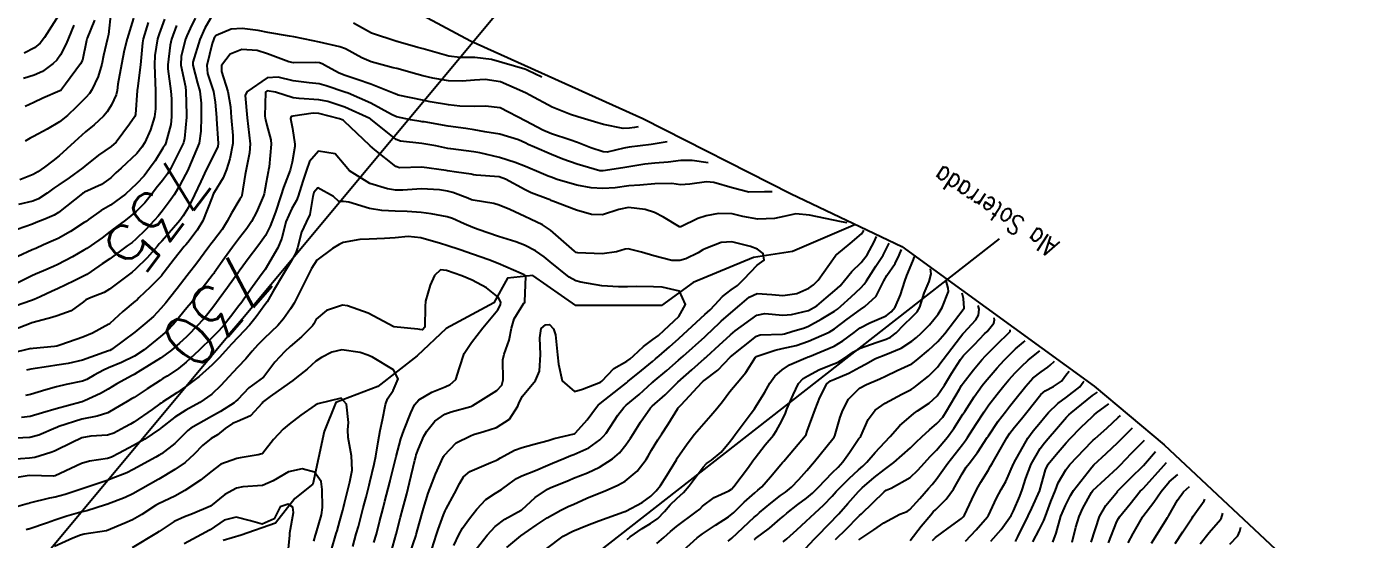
# Model space of a CAD drawing. Header units: metres. Extents: x 298520 to 308411, y 7433745 to 7450750.
# Drawn here: x 299905 to 300008.2, y 7449680.1 to 7449719.6 of the extents above; entities that cross this region are included whole.
import ezdxf
from ezdxf.enums import TextEntityAlignment as Align

# ---------------------------------------------------------------- set-up
doc = ezdxf.new("R2010")
doc.units = ezdxf.units.M
doc.header["$LTSCALE"] = 10
doc.linetypes.add('CONTINUO', pattern=[0])
for name, color, linetype in [('Area', 45, 'Continuous'), ('Cotas', 45, 'Continuous'), ('Curvas de Nivel 1m', 11, 'Continuous'), ('Curvas de Nivel 5m', 15, 'Continuous'), ('Hidrografia', 140, 'Continuous'), ('TEXTO', 45, 'Continuous')]:
    doc.layers.add(name, color=color, linetype=linetype)
doc.styles.add('ROMANS', font='romans', dxfattribs={"height": 0.2})
doc.styles.add('Style-STANDARD', font='STANDARD.shx')

msp = doc.modelspace()

# ---------------------------------------------------------------- linework, layer by layer
at = {"layer": 'Area'}
msp.add_polyline3d([(299925.97, 7449725.66, 736.44), (299939.26, 7449718.55, 741.74), (299952.55, 7449712.56, 744.9), (299964.01, 7449706.74, 734.76), (299972.55, 7449702.67, 735.98), (299975.01, 7449700.9, 735.2), (299987.42, 7449691.89, 755.07), (299992.81, 7449687.36, 762.18), (300003.03, 7449677.79, 767.93), (300012.79, 7449670.32, 768.56)], dxfattribs=at)
at = {"layer": 'Curvas de Nivel 1m', "flags": 128}
for points, elevation in [([(299911.49, 7449720.73), (299911.31, 7449719.04), (299911.24, 7449718.73), (299910.92, 7449717.41), (299910.78, 7449716.74), (299910.52, 7449715.79), (299910.02, 7449714.75), (299909.83, 7449714.48), (299909.55, 7449714.17), (299908.84, 7449713.46), (299908.13, 7449712.77), (299907.53, 7449712.29), (299906.58, 7449711.73), (299905.52, 7449711.17), (299905.27, 7449711.04), (299904.87, 7449710.81)], 742), ([(299919.38, 7449720.63), (299918.74, 7449719.51), (299918.37, 7449718.65), (299917.83, 7449716.9), (299917.82, 7449716.66), (299918.19, 7449715.27), (299918.35, 7449714.65), (299918.46, 7449713.74), (299918.46, 7449712.65), (299918.44, 7449711.56), (299918.3, 7449710.65), (299917.49, 7449708.69), (299917.48, 7449708.67), (299916.8, 7449707.34), (299916.38, 7449706.67), (299916, 7449706.13), (299915.45, 7449705.4), (299915.13, 7449705), (299914.86, 7449704.69), (299914.17, 7449703.95), (299913.42, 7449703.23), (299913.13, 7449702.99), (299912.76, 7449702.71), (299911.4, 7449701.72), (299910.82, 7449701.32), (299909.98, 7449700.74), (299909.63, 7449700.51), (299909.39, 7449700.38), (299908.65, 7449700.03), (299907.38, 7449699.41), (299906.95, 7449699.21), (299906.03, 7449698.79), (299905.58, 7449698.59), (299905.37, 7449698.51), (299904.11, 7449698.06)], 736), ([(299915.63, 7449720.22), (299915.21, 7449719.09), (299915.1, 7449718.69), (299914.88, 7449717.4), (299914.85, 7449716.69), (299914.92, 7449715.33), (299914.94, 7449714.69), (299914.93, 7449713.3), (299914.86, 7449712.69), (299914.55, 7449711.67), (299914.1, 7449710.69), (299913.88, 7449710.33), (299913.5, 7449709.85), (299912.29, 7449708.72), (299911.87, 7449708.35), (299911.48, 7449707.98), (299910.76, 7449707.45), (299909.46, 7449706.86), (299909.4, 7449706.82), (299909.3, 7449706.75), (299907.45, 7449705.3), (299907.12, 7449705.1), (299906.4, 7449704.79), (299905.73, 7449704.51), (299905.44, 7449704.4), (299904.25, 7449703.99)], 739), ([(299916.57, 7449719.72), (299916.18, 7449718.67), (299916.07, 7449718.21), (299915.88, 7449716.68), (299915.89, 7449716.37), (299916.13, 7449714.67), (299916.17, 7449714.06), (299916.18, 7449712.67), (299916.12, 7449712.09), (299915.73, 7449710.68), (299915.67, 7449710.52), (299915.51, 7449710.25), (299914.9, 7449709.29), (299914.48, 7449708.69), (299914.05, 7449708.13), (299913.47, 7449707.5), (299913.07, 7449707.11), (299912.62, 7449706.71), (299911.45, 7449705.86), (299910.75, 7449705.44), (299909.76, 7449704.75), (299909.58, 7449704.61), (299909.44, 7449704.51), (299908.37, 7449703.82), (299907.42, 7449703.29), (299907.07, 7449703.13), (299906.3, 7449702.79), (299905.69, 7449702.52), (299905.41, 7449702.41), (299904.3, 7449701.91)], 738), ([(299917.99, 7449720.29), (299917.62, 7449719.5), (299917.35, 7449718.92), (299917.26, 7449718.66), (299916.91, 7449717.35), (299916.89, 7449716.67), (299917.24, 7449714.99), (299917.29, 7449714.66), (299917.34, 7449712.86), (299917.33, 7449712.66), (299917.18, 7449711), (299917.09, 7449710.66), (299916.57, 7449709.6), (299916.09, 7449708.67), (299915.87, 7449708.29), (299915.48, 7449707.76), (299915, 7449707.16), (299914.62, 7449706.69), (299914.1, 7449706.05), (299913.45, 7449705.38), (299912.62, 7449704.71), (299911.95, 7449704.21), (299911.43, 7449703.82), (299910.81, 7449703.35), (299909.96, 7449702.74), (299909.64, 7449702.52), (299909.41, 7449702.38), (299908.52, 7449701.88), (299907.4, 7449701.28), (299907.06, 7449701.12), (299906.28, 7449700.79), (299905.66, 7449700.53), (299905.39, 7449700.41), (299904.32, 7449699.87)], 737), ([(299913.23, 7449720.3), (299912.74, 7449718.71), (299912.52, 7449717.79), (299912.32, 7449716.72), (299912.04, 7449715.2), (299911.98, 7449714.72), (299911.9, 7449714.38), (299911.55, 7449713.61), (299911.2, 7449713.07), (299910.92, 7449712.74), (299910.19, 7449712.07), (299909.52, 7449711.52), (299908.68, 7449710.76), (299907.5, 7449709.68), (299907, 7449709.28), (299906.36, 7449708.79), (299905.84, 7449708.44), (299905.48, 7449708.23), (299904.47, 7449707.82)], 741), ([(299908.63, 7449719.75), (299908.23, 7449718.76), (299908.05, 7449718.32), (299907.59, 7449717.46), (299907.31, 7449717.06), (299907.03, 7449716.79), (299906.2, 7449716.17), (299905.57, 7449715.9), (299904.75, 7449715.63)], 744), ([(299910.22, 7449720.15), (299909.65, 7449718.75), (299909.64, 7449718.72), (299909.61, 7449718.56), (299909.29, 7449717.06), (299909.15, 7449716.76), (299907.98, 7449715.19), (299907.67, 7449714.78), (299907.62, 7449714.72), (299907.56, 7449714.68), (299906.24, 7449714.11), (299905.55, 7449713.78), (299904.88, 7449713.47)], 743), ([(299944.77, 7449715.74), (299943.68, 7449716.25), (299943.58, 7449716.3), (299943.45, 7449716.35), (299940.87, 7449717.1), (299939.59, 7449717.26), (299938.44, 7449717.25), (299937.59, 7449717.37), (299936.32, 7449717.71), (299935.6, 7449717.92), (299935.19, 7449718.03), (299933.68, 7449718.47), (299933.6, 7449718.49), (299933.58, 7449718.5), (299931.61, 7449719.14), (299930.22, 7449719.91)], 736), ([(299954.45, 7449710.74), (299953.21, 7449710.54), (299951.51, 7449710.33), (299951.1, 7449710.26), (299949.82, 7449709.96), (299949.51, 7449709.97), (299948.54, 7449710.29), (299947.52, 7449710.7), (299946.93, 7449710.9), (299945.52, 7449711.36), (299944.85, 7449711.65), (299943.53, 7449712.35), (299941.55, 7449713.38), (299940.42, 7449713.51), (299939.55, 7449713.48), (299938.44, 7449713.51), (299937.55, 7449713.61), (299936.15, 7449713.84), (299935.56, 7449713.96), (299933.67, 7449714.36), (299933.56, 7449714.39), (299933.37, 7449714.47), (299931.57, 7449715.2), (299930.51, 7449715.57), (299929.58, 7449715.88), (299929.12, 7449716.06), (299928.22, 7449716.53), (299927.81, 7449716.77), (299927.59, 7449716.85), (299927.26, 7449716.87), (299925.59, 7449716.85), (299925.23, 7449716.92), (299923.59, 7449717.55), (299922.79, 7449717.79), (299921.6, 7449717.88), (299920.7, 7449717.51), (299920.03, 7449716.63), (299920.04, 7449716.17), (299920.51, 7449714.62), (299920.72, 7449713.44), (299920.78, 7449712.62), (299920.9, 7449711.24), (299920.9, 7449710.62), (299920.68, 7449709.44), (299920.42, 7449708.62), (299920.15, 7449707.96), (299919.47, 7449706.83), (299919.39, 7449706.7), (299919.36, 7449706.63), (299919.3, 7449706.47), (299918.6, 7449704.64), (299918.16, 7449703.92), (299917.42, 7449702.98), (299917.27, 7449702.81), (299917.15, 7449702.66), (299916.37, 7449701.7), (299915.6, 7449700.68), (299915.51, 7449700.56), (299915.39, 7449700.41), (299914.53, 7449699.54), (299913.66, 7449698.7), (299913.51, 7449698.56), (299913.37, 7449698.44), (299912.42, 7449697.66), (299911.41, 7449696.73), (299911.34, 7449696.68), (299910.08, 7449695.99), (299909.33, 7449695.66), (299907.63, 7449695.08), (299907.33, 7449694.99), (299907.15, 7449694.96), (299905.48, 7449694.8), (299905.34, 7449694.78), (299905.32, 7449694.79), (299903.73, 7449694.41)], 734), ([(299957.61, 7449709.12), (299956.37, 7449709.32), (299955.5, 7449709.32), (299954.52, 7449709.19), (299953.5, 7449709.1), (299952.71, 7449709.02), (299951.49, 7449708.82), (299951.02, 7449708.73), (299949.49, 7449708.5), (299949.25, 7449708.52), (299947.49, 7449709.03), (299946.39, 7449709.42), (299945.5, 7449709.78), (299944.2, 7449710.34), (299943.72, 7449710.55), (299943.52, 7449710.65), (299942.96, 7449710.91), (299941.52, 7449711.35), (299940.37, 7449711.53), (299939.53, 7449711.67), (299938.9, 7449711.77), (299937.53, 7449711.96), (299935.69, 7449712.28), (299935.53, 7449712.3), (299935.41, 7449712.32), (299934.63, 7449712.45), (299933.54, 7449712.69), (299933.16, 7449712.85), (299931.55, 7449713.74), (299929.81, 7449714.51), (299929.56, 7449714.59), (299928.11, 7449715.08), (299927.57, 7449715.23), (299926.81, 7449715.31), (299925.57, 7449715.45), (299924.41, 7449715.74), (299923.57, 7449715.68), (299921.98, 7449714.6), (299921.85, 7449714.32), (299922.01, 7449712.6), (299922.18, 7449711.26), (299922.24, 7449710.6), (299922.2, 7449709.91), (299921.93, 7449708.61), (299921.86, 7449708.23), (299921.6, 7449706.61), (299921.57, 7449706.5), (299921.46, 7449706.32), (299920.81, 7449705.25), (299920.48, 7449704.62), (299920.08, 7449703.98), (299919.42, 7449703.11), (299919.21, 7449702.84), (299919.06, 7449702.64), (299918.04, 7449701.29), (299917.56, 7449700.66), (299917.39, 7449700.44), (299916.61, 7449699.44), (299916.01, 7449698.67), (299915.73, 7449698.32), (299915.36, 7449697.88), (299914.77, 7449697.27), (299914.11, 7449696.69), (299913.34, 7449696.07), (299911.53, 7449694.73), (299911.4, 7449694.65), (299911.32, 7449694.63), (299909.94, 7449694.12), (299909.31, 7449693.91), (299908.19, 7449693.65), (299907.31, 7449693.5), (299906.68, 7449693.41), (299905.31, 7449693.21), (299904.98, 7449693.13)], 733), ([(299962.55, 7449706.89), (299961.96, 7449706.88), (299960.74, 7449706.87), (299959.47, 7449707.19), (299958.05, 7449707.6), (299957.48, 7449707.65), (299956.2, 7449707.47), (299955.48, 7449707.44), (299954.79, 7449707.52), (299953.48, 7449707.51), (299952.32, 7449707.4), (299951.47, 7449707.34), (299950.42, 7449707.21), (299949.47, 7449707.14), (299948.56, 7449707.2), (299947.47, 7449707.41), (299945.94, 7449707.85), (299945.48, 7449708.01), (299945.25, 7449708.09), (299944.72, 7449708.33), (299943.49, 7449708.85), (299942.71, 7449709.15), (299941.5, 7449709.55), (299939.98, 7449709.91), (299939.51, 7449709.98), (299937.73, 7449710.2), (299937.51, 7449710.24), (299936.58, 7449710.43), (299935.51, 7449710.61), (299933.84, 7449710.79), (299933.52, 7449710.93), (299931.57, 7449712.49), (299931.53, 7449712.51), (299931.48, 7449712.54), (299929.55, 7449713.42), (299928.24, 7449713.85), (299927.55, 7449713.98), (299926.02, 7449714.09), (299925.56, 7449714.15), (299924.19, 7449714.57), (299923.56, 7449714.69), (299923.42, 7449714.58), (299923.39, 7449712.72), (299923.41, 7449712.58), (299923.42, 7449712.47), (299923.53, 7449712.03), (299923.83, 7449710.9), (299923.86, 7449710.58), (299923.71, 7449708.81), (299923.67, 7449708.59), (299923.63, 7449708.44), (299923.48, 7449707.62), (299923.32, 7449706.74), (299923.28, 7449706.59), (299922.74, 7449705.31), (299922.36, 7449704.6), (299921.98, 7449704.06), (299921.42, 7449703.33), (299921.11, 7449702.92), (299920.89, 7449702.62), (299920.27, 7449701.76), (299919.46, 7449700.63), (299919.43, 7449700.59), (299919.39, 7449700.53), (299917.95, 7449698.65), (299917.69, 7449698.33), (299917.36, 7449697.94), (299916.79, 7449697.23), (299916.33, 7449696.67), (299915.84, 7449696.17), (299915.33, 7449695.73), (299914.06, 7449694.7), (299913.32, 7449694.21), (299912.32, 7449693.72), (299911.31, 7449693.3), (299910.91, 7449693.13), (299910.2, 7449692.74), (299909.64, 7449692.4), (299909.3, 7449692.28), (299908.05, 7449692.01), (299907.29, 7449691.83), (299906.47, 7449691.61), (299905.28, 7449691.26), (299904.9, 7449691.18)], 732), ([(299968.34, 7449704.5), (299967.89, 7449704.58), (299965.43, 7449705.1), (299964.38, 7449705.18), (299963.45, 7449704.99), (299962.73, 7449704.84), (299961.45, 7449704.78), (299960.29, 7449704.98), (299959.45, 7449705.19), (299958.41, 7449705.22), (299957.45, 7449705.04), (299956.81, 7449704.83), (299955.5, 7449704.2), (299955.46, 7449704.18), (299955.44, 7449704.18), (299955.39, 7449704.2), (299954.16, 7449704.93), (299953.45, 7449705.29), (299952.74, 7449705.52), (299951.46, 7449705.68), (299950.72, 7449705.53), (299949.45, 7449705.12), (299948.6, 7449705.14), (299947.45, 7449705.48), (299945.61, 7449706.17), (299945.46, 7449706.23), (299945.4, 7449706.26), (299945.25, 7449706.32), (299943.95, 7449706.82), (299943.47, 7449707.05), (299941.97, 7449707.87), (299941.48, 7449708.04), (299939.69, 7449708.18), (299939.48, 7449708.21), (299939.32, 7449708.24), (299938.18, 7449708.41), (299937.48, 7449708.51), (299937.37, 7449708.53), (299935.49, 7449708.79), (299933.78, 7449708.75), (299933.5, 7449708.84), (299931.86, 7449710.13), (299931.51, 7449710.43), (299931.45, 7449710.49), (299929.53, 7449712.33), (299929.43, 7449712.41), (299929.15, 7449712.52), (299927.54, 7449712.94), (299927.12, 7449712.96), (299925.54, 7449712.74), (299925.4, 7449712.7), (299925.36, 7449712.56), (299925.39, 7449712.42), (299925.52, 7449711.77), (299925.7, 7449710.56), (299925.69, 7449710.38), (299925.5, 7449709.17), (299925.34, 7449708.56), (299924.81, 7449707.23), (299924.6, 7449706.57), (299924.21, 7449705.33), (299923.93, 7449704.58), (299923.8, 7449704.23), (299923.43, 7449703.53), (299923.03, 7449702.98), (299922.75, 7449702.6), (299922.18, 7449701.83), (299921.39, 7449700.76), (299921.33, 7449700.68), (299921.29, 7449700.61), (299920.5, 7449699.5), (299919.86, 7449698.63), (299919.65, 7449698.34), (299919.36, 7449697.96), (299918.77, 7449697.22), (299918.26, 7449696.65), (299917.33, 7449695.71), (299916.79, 7449695.21), (299916.16, 7449694.67), (299915.69, 7449694.3), (299915.32, 7449694.05), (299913.56, 7449692.96), (299913.3, 7449692.8), (299913.25, 7449692.77), (299913.13, 7449692.71), (299911.96, 7449692.06), (299911.29, 7449691.65), (299910.69, 7449691.32), (299909.46, 7449690.75), (299909.33, 7449690.7), (299909.27, 7449690.68), (299909.18, 7449690.66), (299907.27, 7449690.14), (299906.21, 7449689.84), (299905.26, 7449689.56), (299904.59, 7449689.48)], 731), ([(299934.39, 7449678.45), (299935.03, 7449680.32), (299935.06, 7449680.44), (299935.08, 7449680.51), (299935.16, 7449680.81), (299935.52, 7449682.1), (299935.62, 7449682.44), (299936, 7449683.62), (299936.29, 7449684.43), (299936.55, 7449685.09), (299937.15, 7449686.42), (299937.18, 7449686.47), (299937.22, 7449686.55), (299938.14, 7449687.51), (299939.25, 7449688.07), (299939.5, 7449688.15), (299940.28, 7449688.38), (299941.26, 7449688.71), (299942.27, 7449689.35), (299942.9, 7449690.35), (299943.01, 7449690.62), (299943.28, 7449691.11), (299944.28, 7449692.34), (299944.59, 7449693.04), (299944.65, 7449694.33), (299944.61, 7449695.61), (299944.72, 7449696.33), (299945.04, 7449696.63), (299945.35, 7449696.64), (299945.67, 7449696.32), (299945.82, 7449695.84), (299945.97, 7449694.31), (299946.04, 7449693.58), (299946.34, 7449692.31), (299947.28, 7449691.49), (299947.91, 7449691.67), (299949.29, 7449692.21), (299949.4, 7449692.28), (299950.32, 7449693.25), (299951.32, 7449693.83), (299951.58, 7449693.99), (299951.85, 7449694.24), (299952.61, 7449694.96), (299953.34, 7449695.49), (299953.76, 7449695.81), (299954.21, 7449696.22), (299955.35, 7449697.26), (299955.86, 7449698.19), (299955.38, 7449699.21), (299954.06, 7449699.54), (299953.38, 7449699.55), (299952.04, 7449699.59), (299951.38, 7449699.57), (299950.68, 7449699.56), (299949.39, 7449699.63), (299947.77, 7449699.91), (299947.39, 7449700.03), (299946.88, 7449700.31), (299945.4, 7449701.48), (299944.95, 7449701.87), (299944.28, 7449702.34), (299943.42, 7449702.77), (299942.75, 7449703.03), (299941.43, 7449703.45), (299939.86, 7449703.97), (299939.44, 7449704.13), (299938.78, 7449704.41), (299937.86, 7449704.83), (299937.45, 7449704.97), (299936.21, 7449705.19), (299935.45, 7449705.29), (299934.36, 7449705.37), (299933.45, 7449705.39), (299932.41, 7449705.44), (299931.45, 7449705.61), (299929.87, 7449706.09), (299929.46, 7449706.14), (299929.1, 7449706.15), (299928.69, 7449706.52), (299927.47, 7449707.21), (299927.16, 7449706.85), (299927.09, 7449706.54), (299926.85, 7449705.14), (299926.58, 7449704.55), (299926.2, 7449703.78), (299925.91, 7449702.56), (299925.77, 7449702.19), (299925.4, 7449701.55), (299924.82, 7449700.57), (299924.02, 7449699.23), (299923.66, 7449698.59), (299923.55, 7449698.41), (299923.37, 7449698.17), (299922.7, 7449697.25), (299922.2, 7449696.6), (299921.79, 7449696.15), (299921.33, 7449695.68), (299920.81, 7449695.14), (299920.33, 7449694.62), (299919.85, 7449694.09), (299919.31, 7449693.54), (299918.31, 7449692.64), (299917.29, 7449691.86), (299916.58, 7449691.38), (299915.51, 7449690.68), (299915.37, 7449690.58), (299915.27, 7449690.52), (299914.67, 7449690.09), (299913.26, 7449689.12), (299913, 7449688.96), (299912.56, 7449688.72), (299911.71, 7449688.26), (299911.24, 7449688.12), (299909.95, 7449688.04), (299909.24, 7449687.9), (299908.46, 7449687.53), (299907.23, 7449686.92), (299907.13, 7449686.88), (299906.86, 7449686.78), (299905.63, 7449686.39), (299905.22, 7449686.33), (299903.81, 7449686.22)], 729), ([(299933.14, 7449679.08), (299933.52, 7449680.46), (299933.86, 7449681.77), (299934.04, 7449682.46), (299934.34, 7449683.59), (299934.55, 7449684.45), (299934.96, 7449686.19), (299935.03, 7449686.44), (299935.07, 7449686.6), (299935.23, 7449687.06), (299935.66, 7449688.03), (299935.88, 7449688.43), (299936.49, 7449689.2), (299937.27, 7449689.74), (299937.76, 7449689.92), (299939.27, 7449690.33), (299939.44, 7449690.4), (299941.28, 7449691.55), (299941.68, 7449691.98), (299941.79, 7449692.37), (299941.75, 7449693.93), (299941.85, 7449694.36), (299942.25, 7449695.44), (299942.41, 7449696.36), (299942.63, 7449697.08), (299943.37, 7449698.29), (299943.41, 7449698.32), (299943.44, 7449698.35), (299943.45, 7449698.43), (299943.52, 7449700.35), (299943.48, 7449700.43), (299943.39, 7449700.48), (299943.17, 7449700.58), (299941.4, 7449701.35), (299940.67, 7449701.64), (299939.41, 7449702.09), (299938.45, 7449702.41), (299937.42, 7449702.75), (299936.95, 7449702.9), (299935.43, 7449703.33), (299934.45, 7449703.43), (299933.43, 7449703.34), (299932.62, 7449703.28), (299931.42, 7449703.23), (299930.72, 7449703.2), (299929.42, 7449702.97), (299929.11, 7449702.82), (299928.61, 7449702.52), (299927.4, 7449701.62), (299926.98, 7449700.96), (299926.77, 7449700.55), (299926.3, 7449699.64), (299925.76, 7449698.56), (299925.63, 7449698.3), (299925.36, 7449697.87), (299924.83, 7449697.09), (299924.38, 7449696.57), (299923.33, 7449695.57), (299922.84, 7449695.08), (299922.41, 7449694.6), (299921.91, 7449694.01), (299921.3, 7449693.36), (299920.93, 7449692.98), (299920.6, 7449692.62), (299919.97, 7449691.94), (299919.28, 7449691.27), (299918.37, 7449690.64), (299917.27, 7449690.05), (299916.42, 7449689.51), (299915.37, 7449688.68), (299915.31, 7449688.62), (299915.25, 7449688.58), (299914.12, 7449687.81), (299913.23, 7449687.3), (299912.85, 7449687.1), (299912.13, 7449686.72), (299911.53, 7449686.41), (299911.22, 7449686.32), (299909.85, 7449686.11), (299909.21, 7449685.91), (299907.58, 7449685.15), (299907.2, 7449684.97), (299907.05, 7449684.94), (299905.2, 7449684.99), (299905.03, 7449684.98), (299904.09, 7449684.81)], 728), ([(299937.96, 7449679.6), (299938.35, 7449680.41), (299938.64, 7449680.92), (299939.17, 7449681.67), (299939.74, 7449682.39), (299940.43, 7449683.14), (299941.19, 7449683.64), (299941.65, 7449683.91), (299942.24, 7449684.36), (299942.8, 7449684.76), (299943.21, 7449684.97), (299944.27, 7449685.39), (299945.22, 7449685.79), (299945.59, 7449685.95), (299946.45, 7449686.31), (299947, 7449686.53), (299947.23, 7449686.61), (299948.4, 7449687.13), (299949.24, 7449687.75), (299949.51, 7449688.01), (299949.72, 7449688.27), (299950.64, 7449689.64), (299951.1, 7449690.25), (299951.27, 7449690.42), (299952.27, 7449691.26), (299953.29, 7449692.17), (299953.32, 7449692.2), (299953.35, 7449692.23), (299954.41, 7449693.11), (299955.32, 7449693.89), (299955.49, 7449694.04), (299955.67, 7449694.2), (299957.34, 7449695.71), (299957.59, 7449695.93), (299957.85, 7449696.17), (299958.62, 7449696.9), (299959.36, 7449697.56), (299960.04, 7449698.15), (299960.77, 7449698.75), (299961.38, 7449699.03), (299962.53, 7449698.96), (299963.37, 7449698.88), (299964.44, 7449699.04), (299965.38, 7449699.45), (299965.75, 7449699.72), (299966.09, 7449700.08), (299967.41, 7449701.92), (299967.47, 7449702), (299967.53, 7449702.06), (299968.57, 7449702.9), (299969.44, 7449703.64), (299969.6, 7449703.88), (299969.62, 7449703.94)], 731), ([(299939.13, 7449678.58), (299940.55, 7449680.38), (299941.16, 7449681.05), (299941.9, 7449681.63), (299943.17, 7449682.32), (299943.2, 7449682.33), (299943.22, 7449682.35), (299944.24, 7449683.29), (299945.2, 7449683.93), (299945.46, 7449684.06), (299946.04, 7449684.31), (299946.87, 7449684.64), (299947.21, 7449684.78), (299948.29, 7449685.21), (299949.22, 7449685.65), (299950.21, 7449686.27), (299950.75, 7449686.74), (299951.24, 7449687.36), (299951.61, 7449687.89), (299951.84, 7449688.24), (299952.39, 7449689.11), (299953.16, 7449690.23), (299953.22, 7449690.29), (299953.27, 7449690.34), (299954.28, 7449691.23), (299955.27, 7449692.21), (299956.34, 7449693.16), (299957.32, 7449694.02), (299957.41, 7449694.09), (299957.5, 7449694.18), (299958.45, 7449695.05), (299959.34, 7449695.85), (299959.69, 7449696.15), (299961.36, 7449697.37), (299961.99, 7449697.49), (299963.36, 7449697.37), (299964.04, 7449697.42), (299965.36, 7449697.74), (299965.99, 7449698.08), (299966.72, 7449698.72), (299967.38, 7449699.28), (299967.8, 7449699.64), (299968.14, 7449700.05), (299968.7, 7449700.75), (299969.41, 7449701.43), (299969.88, 7449702.03), (299970.41, 7449703.04), (299970.6, 7449703.44)], 732), ([(299942.07, 7449679.43), (299943.15, 7449680.35), (299944.33, 7449681.17), (299945.17, 7449681.73), (299946.23, 7449682.31), (299946.86, 7449682.62), (299947.18, 7449682.77), (299948.24, 7449683.24), (299949.19, 7449683.64), (299949.65, 7449683.82), (299950.64, 7449684.26), (299951.21, 7449684.57), (299952.13, 7449685.33), (299952.81, 7449686.23), (299952.97, 7449686.49), (299953.23, 7449686.94), (299953.72, 7449687.76), (299954.03, 7449688.22), (299954.53, 7449688.95), (299955.27, 7449690.16), (299955.3, 7449690.21), (299955.51, 7449690.44), (299957.12, 7449692.18), (299957.21, 7449692.27), (299957.3, 7449692.34), (299958.35, 7449693.13), (299959.32, 7449694.16), (299961.34, 7449695.76), (299961.61, 7449695.86), (299963.34, 7449695.91), (299963.51, 7449695.94), (299964.07, 7449696.1), (299965.05, 7449696.39), (299965.35, 7449696.51), (299966.34, 7449697.07), (299967.36, 7449697.68), (299967.59, 7449697.83), (299967.85, 7449698.06), (299968.64, 7449698.79), (299969.38, 7449699.48), (299969.66, 7449699.77), (299969.84, 7449700.03), (299970.54, 7449701.16), (299971.11, 7449702.01), (299971.22, 7449702.21), (299971.57, 7449702.94)], 733), ([(299945.14, 7449679.37), (299946.41, 7449680.31), (299947.16, 7449680.69), (299948.29, 7449681.16), (299949.17, 7449681.49), (299951.1, 7449682.18), (299951.17, 7449682.21), (299951.2, 7449682.22), (299951.26, 7449682.25), (299952.52, 7449682.9), (299953.19, 7449683.39), (299953.6, 7449683.82), (299953.92, 7449684.22), (299954.42, 7449685), (299955.15, 7449686.21), (299955.18, 7449686.26), (299955.22, 7449686.33), (299955.99, 7449687.45), (299956.55, 7449688.19), (299957.26, 7449689.02), (299957.81, 7449689.63), (299958.28, 7449690.17), (299958.72, 7449690.72), (299959.29, 7449691.49), (299959.84, 7449692.15), (299960.51, 7449692.94), (299961.25, 7449694.13), (299961.32, 7449694.19), (299962.77, 7449694.68), (299963.33, 7449694.8), (299964.39, 7449695.04), (299965.34, 7449695.36), (299966.94, 7449696.07), (299967.35, 7449696.31), (299968.35, 7449697.05), (299969.36, 7449697.8), (299969.71, 7449698.03), (299970.57, 7449698.83), (299971.16, 7449700.01), (299971.4, 7449700.43), (299972.04, 7449701.37), (299972.35, 7449702), (299972.54, 7449702.44)], 734), ([(299931.8, 7449679.83), (299931.99, 7449680.48), (299932.24, 7449681.41), (299932.51, 7449682.48), (299932.65, 7449683.02), (299933.02, 7449684.47), (299933.06, 7449684.62), (299933.21, 7449685.23), (299933.53, 7449686.47), (299933.89, 7449687.82), (299934.1, 7449688.46), (299934.66, 7449689.84), (299934.94, 7449690.44), (299935.28, 7449690.83), (299936.28, 7449691.44), (299937.29, 7449691.84), (299937.69, 7449692.01), (299938.13, 7449692.41), (299938.41, 7449693.31), (299938.78, 7449694.41), (299939.33, 7449695.25), (299940.21, 7449696.39), (299940.73, 7449697), (299941.36, 7449697.79), (299941.56, 7449698.17), (299941.59, 7449698.37), (299941.38, 7449698.77), (299940.49, 7449699.49), (299939.39, 7449700.08), (299938.6, 7449700.41), (299937.4, 7449700.82), (299936.95, 7449700.87), (299936.47, 7449700.43), (299936.13, 7449699.69), (299935.78, 7449698.44), (299935.75, 7449698.05), (299935.72, 7449696.44), (299935.54, 7449696.24), (299935.34, 7449696.27), (299935.2, 7449696.3), (299933.34, 7449696.47), (299931.36, 7449697.52), (299929.77, 7449698.1), (299929.37, 7449698.13), (299928.15, 7449697.74), (299927.35, 7449697.05), (299927.17, 7449696.71), (299927.06, 7449696.54), (299926.2, 7449695.69), (299925.33, 7449694.94), (299924.91, 7449694.57), (299924.14, 7449693.75), (299923.29, 7449692.62), (299923.28, 7449692.61), (299923.27, 7449692.59), (299922.14, 7449691.75), (299921.28, 7449690.87), (299921.15, 7449690.73), (299921.01, 7449690.61), (299919.95, 7449689.93), (299919.26, 7449689.54), (299917.67, 7449688.65), (299917.43, 7449688.48), (299917.25, 7449688.28), (299916.44, 7449687.47), (299915.4, 7449686.68), (299915.29, 7449686.61), (299915.22, 7449686.57), (299914.96, 7449686.42), (299913.21, 7449685.46), (299912.71, 7449685.21), (299911.51, 7449684.73), (299911.29, 7449684.64), (299911.2, 7449684.61), (299909.81, 7449684.14), (299909.19, 7449683.94), (299907.96, 7449683.53), (299907.19, 7449683.33), (299906.74, 7449683.24), (299905.18, 7449682.85), (299905.15, 7449682.84), (299905.02, 7449682.8), (299903.58, 7449682.41)], 727), ([(299953.63, 7449679.74), (299954.19, 7449680.22), (299954.7, 7449680.68), (299955.16, 7449681.07), (299956.67, 7449682.19), (299956.95, 7449682.41), (299957.18, 7449682.64), (299958.07, 7449683.29), (299959.2, 7449683.81), (299959.4, 7449683.95), (299959.59, 7449684.15), (299960.71, 7449685.63), (299961.06, 7449686.13), (299961.13, 7449686.23), (299961.23, 7449686.35), (299962.01, 7449687.36), (299962.64, 7449688.12), (299962.89, 7449688.48), (299963.26, 7449689.17), (299963.57, 7449689.81), (299963.69, 7449690.11), (299964.16, 7449691.23), (299964.58, 7449692.1), (299964.93, 7449692.47), (299965.3, 7449692.7), (299966.21, 7449693.17), (299967.32, 7449693.61), (299967.63, 7449693.75), (299968.12, 7449694.05), (299968.83, 7449694.54), (299969.33, 7449694.83), (299970.57, 7449695.25), (299971.34, 7449695.51), (299971.68, 7449695.67), (299972.11, 7449696), (299972.72, 7449696.62), (299973.36, 7449697.24), (299973.73, 7449697.62), (299973.94, 7449697.98), (299974.28, 7449699.08), (299974.66, 7449699.98), (299974.83, 7449700.55), (299974.76, 7449700.95)], 736), ([(299955.14, 7449678.71), (299956.75, 7449680.19), (299957.16, 7449680.5), (299958.17, 7449681.16), (299959.17, 7449681.8), (299959.59, 7449682.15), (299960.39, 7449682.93), (299961.2, 7449683.66), (299961.45, 7449683.87), (299961.74, 7449684.12), (299962.43, 7449684.9), (299963.22, 7449685.85), (299963.34, 7449685.99), (299963.44, 7449686.11), (299964.26, 7449687.07), (299965.12, 7449688.09), (299965.17, 7449688.17), (299965.26, 7449688.41), (299965.86, 7449690.08), (299966.23, 7449691.02), (299966.77, 7449692.07), (299967.05, 7449692.31), (299967.3, 7449692.41), (299968.46, 7449692.9), (299969.31, 7449693.36), (299969.75, 7449693.6), (299970.53, 7449694.02), (299971.33, 7449694.34), (299972.51, 7449694.82), (299973.34, 7449695.36), (299973.68, 7449695.65), (299974.06, 7449695.98), (299974.7, 7449696.63), (299975.36, 7449697.46), (299975.66, 7449697.97), (299976.15, 7449699.19), (299976.14, 7449699.46), (299975.99, 7449700.01)], 737), ([(299959.15, 7449679.92), (299959.44, 7449680.16), (299961.17, 7449681.78), (299961.36, 7449681.94), (299961.58, 7449682.13), (299962.44, 7449682.86), (299963.19, 7449683.44), (299963.58, 7449683.72), (299964.04, 7449684.1), (299964.6, 7449684.7), (299965.22, 7449685.39), (299965.82, 7449686.08), (299967.24, 7449687.82), (299967.34, 7449687.96), (299967.38, 7449688.06), (299967.81, 7449689.51), (299968, 7449690.05), (299968.45, 7449690.88), (299969.29, 7449691.73), (299969.84, 7449692.03), (299970.85, 7449692.46), (299971.3, 7449692.67), (299972.21, 7449693.1), (299973.32, 7449693.61), (299973.54, 7449693.76), (299973.81, 7449693.99), (299974.63, 7449694.67), (299975.34, 7449695.33), (299975.87, 7449695.96), (299977.36, 7449697.92), (299977.32, 7449698.65), (299977.22, 7449699.06)], 738), ([(299961.15, 7449680.05), (299961.2, 7449680.09), (299961.25, 7449680.13), (299962.34, 7449680.94), (299963.17, 7449681.64), (299963.41, 7449681.87), (299963.69, 7449682.1), (299964.52, 7449682.76), (299965.19, 7449683.25), (299965.65, 7449683.63), (299966.1, 7449684.08), (299967.21, 7449685.24), (299967.63, 7449685.65), (299968.01, 7449686.05), (299968.51, 7449686.77), (299969.24, 7449687.84), (299969.33, 7449687.95), (299969.38, 7449688.04), (299969.97, 7449689.32), (299970.51, 7449690.03), (299971.28, 7449690.59), (299972.56, 7449691.27), (299973.29, 7449691.64), (299973.5, 7449691.78), (299973.78, 7449691.99), (299974.62, 7449692.66), (299975.31, 7449693.36), (299975.57, 7449693.71), (299975.74, 7449693.96), (299977.09, 7449695.7), (299977.28, 7449695.94), (299977.34, 7449696.01), (299978.26, 7449697.02), (299978.48, 7449697.37), (299978.52, 7449697.83), (299978.45, 7449698.12)], 739), ([(299965.15, 7449679.4), (299965.78, 7449680.08), (299967.17, 7449681.5), (299967.44, 7449681.78), (299967.7, 7449682.05), (299968.39, 7449682.84), (299969.2, 7449683.75), (299969.34, 7449683.9), (299969.49, 7449684.04), (299970.41, 7449684.83), (299971.22, 7449685.46), (299971.93, 7449686.01), (299973.23, 7449687.14), (299973.67, 7449687.56), (299974.1, 7449687.98), (299974.7, 7449688.53), (299975.26, 7449689), (299975.72, 7449689.51), (299976.01, 7449689.96), (299977.01, 7449691.66), (299977.17, 7449691.94), (299977.22, 7449692.02), (299977.3, 7449692.13), (299978.08, 7449693.16), (299978.73, 7449693.93), (299979.02, 7449694.23), (299979.33, 7449694.54), (299980.02, 7449695.23), (299980.72, 7449695.91), (299980.91, 7449696.12), (299980.92, 7449696.19), (299980.91, 7449696.23)], 741), ([(299967.44, 7449680.06), (299968.3, 7449680.91), (299969.17, 7449681.79), (299969.3, 7449681.91), (299969.45, 7449682.04), (299970.33, 7449682.88), (299971.2, 7449683.74), (299971.36, 7449683.86), (299971.74, 7449684.01), (299973.21, 7449684.84), (299973.8, 7449685.4), (299974.3, 7449685.98), (299974.75, 7449686.45), (299975.23, 7449686.96), (299976.08, 7449687.96), (299976.57, 7449688.63), (299977.27, 7449689.72), (299977.36, 7449689.85), (299977.41, 7449689.94), (299978.15, 7449691.07), (299978.77, 7449691.93), (299979, 7449692.22), (299979.3, 7449692.58), (299979.92, 7449693.31), (299980.46, 7449693.91), (299980.89, 7449694.34), (299981.33, 7449694.76), (299981.94, 7449695.28), (299982.08, 7449695.39)], 742), ([(299930.16, 7449679.52), (299930.44, 7449680.5), (299930.6, 7449681.06), (299930.98, 7449682.49), (299931.19, 7449683.33), (299931.42, 7449684.26), (299931.48, 7449684.49), (299931.83, 7449685.87), (299931.95, 7449686.48), (299932.12, 7449687.6), (299932.28, 7449688.48), (299932.45, 7449689.29), (299932.7, 7449690.48), (299932.84, 7449690.91), (299933.28, 7449691.56), (299933.66, 7449692.46), (299933.3, 7449693.14), (299931.68, 7449694.13), (299931.32, 7449694.29), (299930.74, 7449694.5), (299929.32, 7449694.69), (299928.56, 7449694.52), (299927.74, 7449694.11), (299927.31, 7449693.81), (299926.64, 7449693.21), (299925.83, 7449692.55), (299925.53, 7449692.32), (299925.29, 7449692.15), (299923.79, 7449691.1), (299923.27, 7449690.71), (299923.21, 7449690.65), (299923.16, 7449690.59), (299922.26, 7449689.6), (299921.26, 7449689.16), (299920.87, 7449689), (299920.31, 7449688.62), (299919.73, 7449688.14), (299919.24, 7449687.84), (299918.56, 7449687.32), (299917.92, 7449686.65), (299917.22, 7449686), (299916.43, 7449685.45), (299915.2, 7449684.72), (299915.14, 7449684.68), (299913.19, 7449683.58), (299912.6, 7449683.3), (299911.18, 7449682.77), (299911.15, 7449682.76), (299911.07, 7449682.73), (299909.64, 7449682.28), (299909.17, 7449682.16), (299908.08, 7449681.85), (299907.16, 7449681.54), (299906.6, 7449681.35), (299905.15, 7449680.86), (299905.11, 7449680.85), (299904.96, 7449680.8)], 726), ([(299969.23, 7449680.04), (299970.4, 7449680.79), (299971.17, 7449681.35), (299972.4, 7449682), (299972.96, 7449682.21), (299973.18, 7449682.36), (299973.96, 7449683.22), (299974.62, 7449683.98), (299974.89, 7449684.29), (299975.21, 7449684.7), (299976.12, 7449685.96), (299977.24, 7449687.4), (299977.48, 7449687.7), (299977.64, 7449687.94), (299978.27, 7449688.92), (299978.91, 7449689.92), (299979.06, 7449690.14), (299979.28, 7449690.44), (299979.93, 7449691.27), (299980.44, 7449691.91), (299980.83, 7449692.38), (299981.31, 7449692.92), (299981.79, 7449693.42), (299982.31, 7449693.89), (299982.86, 7449694.34), (299983.22, 7449694.61)], 743), ([(299973.19, 7449679.99), (299974.06, 7449681.09), (299974.8, 7449681.97), (299974.97, 7449682.18), (299975.18, 7449682.38), (299975.99, 7449683.16), (299976.54, 7449683.95), (299977.21, 7449685.12), (299977.53, 7449685.63), (299977.75, 7449685.93), (299978.39, 7449686.77), (299979.15, 7449687.92), (299979.19, 7449687.98), (299979.25, 7449688.06), (299979.99, 7449689.18), (299980.55, 7449689.91), (299980.87, 7449690.31), (299981.28, 7449690.84), (299982.12, 7449691.89), (299982.68, 7449692.5), (299983.31, 7449693), (299983.82, 7449693.36), (299984, 7449693.52), (299984.35, 7449693.83)], 744), ([(299977.47, 7449679.94), (299978.29, 7449680.8), (299979.17, 7449681.81), (299979.22, 7449681.87), (299979.25, 7449681.92), (299979.87, 7449683.24), (299980.24, 7449683.91), (299980.59, 7449684.53), (299981.18, 7449685.9), (299981.19, 7449685.93), (299981.22, 7449685.99), (299982.29, 7449687.88), (299982.69, 7449688.44), (299983.26, 7449689.12), (299983.61, 7449689.53), (299983.88, 7449689.86), (299984.59, 7449690.55), (299985.28, 7449691.03), (299986.29, 7449691.84), (299986.57, 7449692.2), (299986.63, 7449692.27)], 746), ([(299979.44, 7449679.92), (299980.23, 7449680.84), (299980.99, 7449681.9), (299981.06, 7449682.02), (299981.18, 7449682.26), (299981.68, 7449683.41), (299981.86, 7449683.89), (299982.13, 7449684.8), (299982.54, 7449685.88), (299983.23, 7449687.07), (299983.58, 7449687.53), (299983.86, 7449687.86), (299984.5, 7449688.61), (299985.27, 7449689.5), (299985.44, 7449689.68), (299985.62, 7449689.84), (299987.29, 7449691.16), (299987.66, 7449691.44)], 747), ([(299981.33, 7449679.9), (299981.52, 7449680.26), (299982.32, 7449681.88), (299982.59, 7449682.47), (299983.2, 7449683.84), (299983.21, 7449683.86), (299983.64, 7449685.44), (299983.86, 7449685.86), (299984.47, 7449686.62), (299985.24, 7449687.52), (299985.55, 7449687.85), (299986.39, 7449688.7), (299987.27, 7449689.55), (299987.41, 7449689.68), (299987.58, 7449689.82), (299988.55, 7449690.54)], 748), ([(299982.66, 7449679.88), (299983.16, 7449680.81), (299983.51, 7449681.53), (299983.64, 7449681.87), (299984.07, 7449682.98), (299984.41, 7449683.86), (299984.64, 7449684.42), (299985.22, 7449685.44), (299985.54, 7449685.85), (299987.24, 7449687.62), (299987.34, 7449687.72), (299987.45, 7449687.82), (299988.4, 7449688.67), (299989.27, 7449689.46), (299989.44, 7449689.63)], 749), ([(299985.71, 7449679.84), (299986, 7449681.01), (299986.26, 7449681.84), (299986.54, 7449682.47), (299987.2, 7449683.69), (299987.26, 7449683.77), (299987.3, 7449683.83), (299989.22, 7449685.6), (299989.32, 7449685.7), (299989.42, 7449685.8), (299990.3, 7449686.72), (299991.24, 7449687.67), (299991.29, 7449687.73)], 751), ([(299987.17, 7449679.85), (299987.82, 7449681.82), (299988.31, 7449682.69), (299989.2, 7449683.76), (299989.22, 7449683.78), (299989.24, 7449683.8), (299990.21, 7449684.79), (299991.22, 7449685.78), (299992.14, 7449686.86)], 752), ([(299988.52, 7449679.81), (299989.17, 7449681.44), (299989.29, 7449681.68), (299989.37, 7449681.8), (299990.18, 7449682.8), (299990.97, 7449683.78), (299991.08, 7449683.9), (299991.21, 7449684.03), (299992.79, 7449685.76), (299992.99, 7449685.99)], 753), ([(299927.15, 7449679.94), (299927.3, 7449680.39), (299927.34, 7449680.54), (299927.75, 7449681.96), (299927.82, 7449682.53), (299927.81, 7449683.92), (299927.73, 7449684.53), (299927.21, 7449685.26), (299926.25, 7449685.51), (299925.21, 7449685.29), (299924.01, 7449684.58), (299923.2, 7449684.22), (299921.69, 7449684.11), (299921.2, 7449684.03), (299920.28, 7449683.53), (299919.18, 7449682.63), (299917.78, 7449682.04), (299917.17, 7449681.8), (299916.39, 7449681.44), (299915.22, 7449680.68), (299915.18, 7449680.65), (299915.15, 7449680.63), (299915.02, 7449680.55), (299913.14, 7449679.42)], 724), ([(299990.04, 7449679.79), (299990.43, 7449680.51), (299991.14, 7449681.78), (299991.15, 7449681.8), (299991.17, 7449681.82), (299992.02, 7449682.93), (299992.57, 7449683.76), (299993.21, 7449684.51), (299993.88, 7449685.08)], 754), ([(299925.13, 7449678.56), (299925.31, 7449680.4), (299925.32, 7449680.56), (299925.58, 7449682.15), (299925.55, 7449682.56), (299925.19, 7449682.79), (299924.56, 7449682.57), (299924.1, 7449681.65), (299923.16, 7449681.24), (299922.27, 7449681.5), (299921.17, 7449681.79), (299920.25, 7449681.54), (299919.16, 7449680.79), (299919.05, 7449680.74), (299918.82, 7449680.63), (299917.14, 7449679.73)], 723), ([(299993.66, 7449679.74), (299994.26, 7449680.64), (299994.98, 7449681.73), (299995.05, 7449681.85), (299995.18, 7449682.04), (299995.89, 7449683.03), (299995.94, 7449683.16)], 756), ([(299995.59, 7449679.73), (299996.28, 7449680.6), (299997.17, 7449681.61), (299997.22, 7449681.66), (299997.34, 7449682.09)], 757), ([(299997.89, 7449679.7), (299998.49, 7449680.35), (299998.65, 7449680.7), (299998.73, 7449681.01)], 758)]:
    msp.add_lwpolyline(points, dxfattribs=dict(at, elevation=elevation))
at = {"layer": 'Curvas de Nivel 5m', "flags": 128}
for points, elevation in [([(299912.02, 7449731.59), (299911.42, 7449731.07), (299911.1, 7449730.74), (299910.5, 7449729.99), (299909.73, 7449729.04), (299909.59, 7449728.88), (299909.5, 7449728.75), (299908.83, 7449727.64), (299908.51, 7449726.76), (299908.38, 7449726.08), (299908.21, 7449724.76), (299908.18, 7449724.26), (299908.12, 7449722.77), (299908.06, 7449722.35), (299907.63, 7449720.77), (299906.36, 7449718.79), (299906.04, 7449718.37), (299905.6, 7449718), (299904.8, 7449717.6)], 745), ([(299914.36, 7449719.95), (299913.98, 7449718.7), (299913.93, 7449718.38), (299913.77, 7449716.7), (299913.76, 7449716.52), (299913.57, 7449715.04), (299913.53, 7449714.7), (299913.39, 7449712.85), (299913.34, 7449712.7), (299912.93, 7449712.11), (299911.89, 7449710.72), (299911.51, 7449710.38), (299910.53, 7449709.71), (299909.49, 7449708.88), (299909.33, 7449708.75), (299908.27, 7449707.98), (299907.47, 7449707.42), (299907.09, 7449707.16), (299906.57, 7449706.79), (299905.9, 7449706.35), (299905.46, 7449706.17), (299904.37, 7449705.9)], 740), ([(299952.2, 7449711.9), (299951.92, 7449711.85), (299951.53, 7449711.8), (299951.04, 7449711.77), (299949.53, 7449712.08), (299948.82, 7449712.29), (299947.54, 7449712.69), (299946.98, 7449712.87), (299945.55, 7449713.42), (299943.84, 7449714.35), (299943.56, 7449714.5), (299943.27, 7449714.64), (299941.57, 7449715.38), (299940.39, 7449715.56), (299939.57, 7449715.51), (299938.61, 7449715.44), (299937.57, 7449715.46), (299936.35, 7449715.66), (299935.58, 7449715.85), (299935.1, 7449715.97), (299933.58, 7449716.4), (299933.28, 7449716.47), (299931.59, 7449716.93), (299930.86, 7449717.23), (299929.6, 7449717.92), (299929.17, 7449718.09), (299927.6, 7449718.45), (299927.11, 7449718.54), (299925.61, 7449718.85), (299925.27, 7449718.9), (299923.61, 7449719.19), (299922.87, 7449719.33), (299921.62, 7449719.5), (299920.78, 7449719.45), (299919.61, 7449718.95), (299919.47, 7449718.77), (299919.41, 7449718.63), (299919.32, 7449718.35), (299918.9, 7449716.64), (299918.96, 7449716.03), (299919.41, 7449714.63), (299919.55, 7449713.82), (299919.64, 7449712.63), (299919.64, 7449712.52), (299919.77, 7449710.63), (299919.74, 7449710.4), (299919.51, 7449709.9), (299918.88, 7449708.64), (299918.44, 7449707.69), (299917.96, 7449706.65), (299917.45, 7449705.65), (299917.08, 7449705.03), (299916.81, 7449704.67), (299916.18, 7449703.92), (299915.42, 7449703.07), (299915.23, 7449702.87), (299915.07, 7449702.68), (299914.29, 7449701.8), (299913.4, 7449700.92), (299913.13, 7449700.7), (299911.38, 7449699.37), (299910.98, 7449699.13), (299909.97, 7449698.74), (299909.56, 7449698.56), (299909.37, 7449698.4), (299908.42, 7449697.7), (299907.35, 7449697.32), (299906.93, 7449697.2), (299905.5, 7449696.8), (299905.38, 7449696.77), (299905.34, 7449696.75), (299903.94, 7449696.21)], 735), ([(299936.26, 7449679.31), (299936.62, 7449680.43), (299936.76, 7449680.83), (299937.17, 7449681.95), (299937.31, 7449682.28), (299937.39, 7449682.42), (299938.01, 7449683.6), (299938.42, 7449684.41), (299938.72, 7449684.89), (299939.21, 7449685.3), (299940.83, 7449685.99), (299941.22, 7449686.16), (299941.36, 7449686.23), (299941.58, 7449686.37), (299942.65, 7449686.94), (299943.24, 7449687.16), (299944.16, 7449687.41), (299945.24, 7449687.71), (299945.72, 7449687.84), (299947.25, 7449688.22), (299947.31, 7449688.25), (299947.37, 7449688.3), (299948.26, 7449689.29), (299948.99, 7449690.28), (299949.12, 7449690.43), (299949.28, 7449690.55), (299950.72, 7449691.69), (299951.29, 7449692.16), (299951.34, 7449692.2), (299951.4, 7449692.25), (299952.45, 7449693.1), (299953.32, 7449693.8), (299953.55, 7449693.99), (299953.82, 7449694.22), (299954.62, 7449694.93), (299955.34, 7449695.57), (299956.03, 7449696.2), (299957.36, 7449697.41), (299957.75, 7449697.78), (299958.12, 7449698.17), (299958.72, 7449698.82), (299959.38, 7449699.32), (299959.87, 7449699.67), (299960.35, 7449700.15), (299961.4, 7449701.22), (299961.92, 7449701.61), (299961.85, 7449702.13), (299961.42, 7449702.46), (299960.88, 7449702.68), (299959.43, 7449703.03), (299958.62, 7449702.97), (299957.42, 7449702.51), (299957.2, 7449702.4), (299956.84, 7449702.19), (299955.87, 7449701.73), (299955.41, 7449701.59), (299954.79, 7449701.59), (299953.41, 7449701.95), (299952.47, 7449702.24), (299951.42, 7449702.48), (299951.2, 7449702.47), (299950.52, 7449702.26), (299949.41, 7449702.1), (299947.54, 7449702.17), (299947.41, 7449702.21), (299947.29, 7449702.3), (299945.44, 7449703.92), (299944.82, 7449704.33), (299943.88, 7449704.78), (299943.45, 7449704.98), (299942.29, 7449705.53), (299941.46, 7449705.87), (299941.07, 7449705.98), (299939.46, 7449706.24), (299939.34, 7449706.27), (299939.06, 7449706.4), (299937.9, 7449706.84), (299937.47, 7449706.95), (299936.86, 7449707.04), (299935.47, 7449707.11), (299934.03, 7449707.03), (299933.47, 7449707.03), (299932.84, 7449707.11), (299931.48, 7449707.52), (299929.91, 7449708.51), (299929.5, 7449709), (299928.81, 7449709.82), (299927.51, 7449710.03), (299926.82, 7449709.22), (299926.59, 7449708.55), (299926.31, 7449707.72), (299925.94, 7449706.56), (299925.81, 7449706.21), (299925.45, 7449705.61), (299925.01, 7449704.57), (299924.68, 7449703.31), (299924.38, 7449702.58), (299923.4, 7449700.9), (299923.27, 7449700.71), (299923.18, 7449700.59), (299922.43, 7449699.55), (299921.75, 7449698.61), (299921.59, 7449698.38), (299921.36, 7449698.08), (299920.73, 7449697.24), (299920.24, 7449696.62), (299919.82, 7449696.15), (299919.33, 7449695.66), (299918.29, 7449694.65), (299917.31, 7449693.74), (299916.72, 7449693.25), (299915.84, 7449692.67), (299915.51, 7449692.47), (299915.3, 7449692.33), (299914.3, 7449691.68), (299913.28, 7449691.02), (299913.08, 7449690.91), (299912.76, 7449690.72), (299911.83, 7449690.16), (299911.26, 7449689.84), (299910.43, 7449689.57), (299909.26, 7449689.34), (299907.46, 7449688.78), (299907.32, 7449688.71), (299907.25, 7449688.68), (299905.93, 7449688.1), (299905.24, 7449687.94), (299904.16, 7449687.89)], 730), ([(299951.35, 7449680.05), (299951.59, 7449680.25), (299952.5, 7449680.9), (299953.16, 7449681.28), (299953.71, 7449681.68), (299954.23, 7449682.22), (299954.67, 7449682.73), (299955.19, 7449683.23), (299955.71, 7449683.69), (299956.15, 7449684.2), (299957.22, 7449685.65), (299957.49, 7449685.91), (299957.87, 7449686.17), (299958.61, 7449686.79), (299959.24, 7449687.54), (299959.5, 7449687.9), (299959.69, 7449688.15), (299960.93, 7449689.8), (299961.18, 7449690.13), (299961.27, 7449690.26), (299961.99, 7449691.42), (299962.37, 7449692.12), (299962.76, 7449692.66), (299963.31, 7449693.15), (299963.89, 7449693.53), (299965.14, 7449694.09), (299965.28, 7449694.14), (299965.32, 7449694.15), (299965.43, 7449694.19), (299967.33, 7449694.98), (299968.01, 7449695.38), (299968.87, 7449696.04), (299969.13, 7449696.25), (299969.35, 7449696.4), (299970.09, 7449696.77), (299971.36, 7449697.33), (299971.74, 7449697.62), (299972.05, 7449698), (299972.45, 7449698.93), (299972.78, 7449700), (299972.95, 7449700.44), (299973.41, 7449701.54), (299973.54, 7449701.86), (299973.53, 7449701.9)], 735), ([(299963.39, 7449679.87), (299963.68, 7449680.1), (299964.46, 7449680.8), (299965.17, 7449681.47), (299965.83, 7449682.08), (299966.53, 7449682.72), (299967.19, 7449683.41), (299967.5, 7449683.76), (299967.77, 7449684.05), (299968.48, 7449684.77), (299969.22, 7449685.43), (299969.54, 7449685.71), (299969.86, 7449686.03), (299970.49, 7449686.77), (299971.24, 7449687.56), (299971.66, 7449688.01), (299972.4, 7449688.86), (299973.27, 7449689.61), (299973.48, 7449689.78), (299973.78, 7449689.98), (299974.68, 7449690.57), (299975.28, 7449691.15), (299975.84, 7449691.96), (299976.4, 7449692.87), (299977.08, 7449693.94), (299977.33, 7449694.25), (299978.16, 7449695.11), (299978.95, 7449695.92), (299979.14, 7449696.12), (299979.67, 7449696.76), (299979.72, 7449697.01), (299979.68, 7449697.17)], 740), ([(299974.93, 7449679.97), (299975.04, 7449680.09), (299975.16, 7449680.21), (299976.13, 7449680.93), (299977.17, 7449681.69), (299977.3, 7449681.81), (299977.39, 7449681.94), (299977.97, 7449683.15), (299978.35, 7449683.93), (299978.66, 7449684.48), (299979.22, 7449685.39), (299979.41, 7449685.72), (299979.53, 7449685.92), (299980.16, 7449686.99), (299980.67, 7449687.91), (299980.89, 7449688.26), (299981.26, 7449688.72), (299981.79, 7449689.37), (299982.21, 7449689.89), (299983.29, 7449691.24), (299983.62, 7449691.54), (299984.27, 7449691.86), (299984.88, 7449692.27), (299985.3, 7449692.85), (299985.49, 7449693.05)], 745), ([(299928.5, 7449679.17), (299928.89, 7449680.52), (299928.95, 7449680.73), (299929.17, 7449681.51), (299929.39, 7449682.31), (299929.44, 7449682.52), (299929.53, 7449682.86), (299929.95, 7449684.51), (299930.11, 7449685.41), (299930.08, 7449686.51), (299929.81, 7449687.94), (299929.79, 7449688.51), (299929.84, 7449689.09), (299929.69, 7449690.51), (299929.28, 7449690.96), (299927.46, 7449690.54), (299927.27, 7449690.43), (299926.15, 7449689.66), (299925.26, 7449688.97), (299924.8, 7449688.57), (299924.05, 7449687.77), (299923.22, 7449686.71), (299923.15, 7449686.66), (299922.87, 7449686.59), (299921.47, 7449686.36), (299921.22, 7449686.31), (299919.98, 7449685.86), (299919.21, 7449685.29), (299918.41, 7449684.64), (299917.19, 7449683.84), (299916.44, 7449683.41), (299915.18, 7449682.82), (299914.93, 7449682.68), (299913.89, 7449681.99), (299913.17, 7449681.58), (299912.56, 7449681.31), (299911.15, 7449680.73), (299909.42, 7449680.47), (299909.15, 7449680.4), (299908.56, 7449680.17), (299907.14, 7449679.52)], 725), ([(299984.21, 7449679.86), (299984.48, 7449680.54), (299984.84, 7449681.85), (299984.93, 7449682.1), (299985.19, 7449682.68), (299985.58, 7449683.46), (299985.82, 7449683.84), (299987.22, 7449685.64), (299987.39, 7449685.82), (299988.34, 7449686.7), (299989.24, 7449687.54), (299989.37, 7449687.67), (299989.5, 7449687.8), (299990.37, 7449688.68)], 750), ([(299991.84, 7449679.77), (299992.92, 7449681.51), (299993.08, 7449681.75), (299993.12, 7449681.81), (299993.18, 7449681.92), (299993.83, 7449683.1), (299994.31, 7449683.74), (299994.78, 7449684.16)], 755)]:
    msp.add_lwpolyline(points, dxfattribs=dict(at, elevation=elevation))
at = {"layer": 'Hidrografia', "elevation": 735.47}
msp.add_lwpolyline([(299968.97, 7449704.38), (299964.12, 7449702.28), (299961.11, 7449701.82), (299956.46, 7449699.89), (299953.99, 7449698.12), (299947.38, 7449698.11), (299944.08, 7449700.42), (299942.11, 7449700.22), (299941.06, 7449698.31), (299937.37, 7449696.34), (299935.13, 7449694.23), (299932.1, 7449691.87), (299928.87, 7449690.62), (299927.95, 7449688.38), (299927.08, 7449684.34), (299925.7, 7449683.22), (299924.19, 7449681.31), (299921.55, 7449680.39), (299920.17, 7449679.99)], dxfattribs=at)
at = {"layer": 'TEXTO', "linetype": 'CONTINUO'}
for points in [[(299829.08, 7449586.11, 0), (299945.99, 7449726.34, 0)], [(299980.08, 7449703.25, 0), (299830.22, 7449586.28, 0)]]:
    msp.add_polyline3d(points, dxfattribs=at)

# ---------------------------------------------------------------- texts
at = {"layer": 'Cotas', "style": 'Style-STANDARD'}
for s, rotation, p in [('735', 232.6485, (299915.04, 7449705.04, 735)), ('730', 229.1495, (299919.64, 7449697.76, 730))]:
    msp.add_text(s, height=4, rotation=rotation, dxfattribs=at).set_placement(p, align=Align.MIDDLE_CENTER)
at = {"layer": 'TEXTO', "style": 'ROMANS', "width": 0.8}
msp.add_text('Ala Soterrada', height=1.5, rotation=146.7674, dxfattribs=at).set_placement((299984.79, 7449702.99))

doc.saveas('drawing.dxf')
